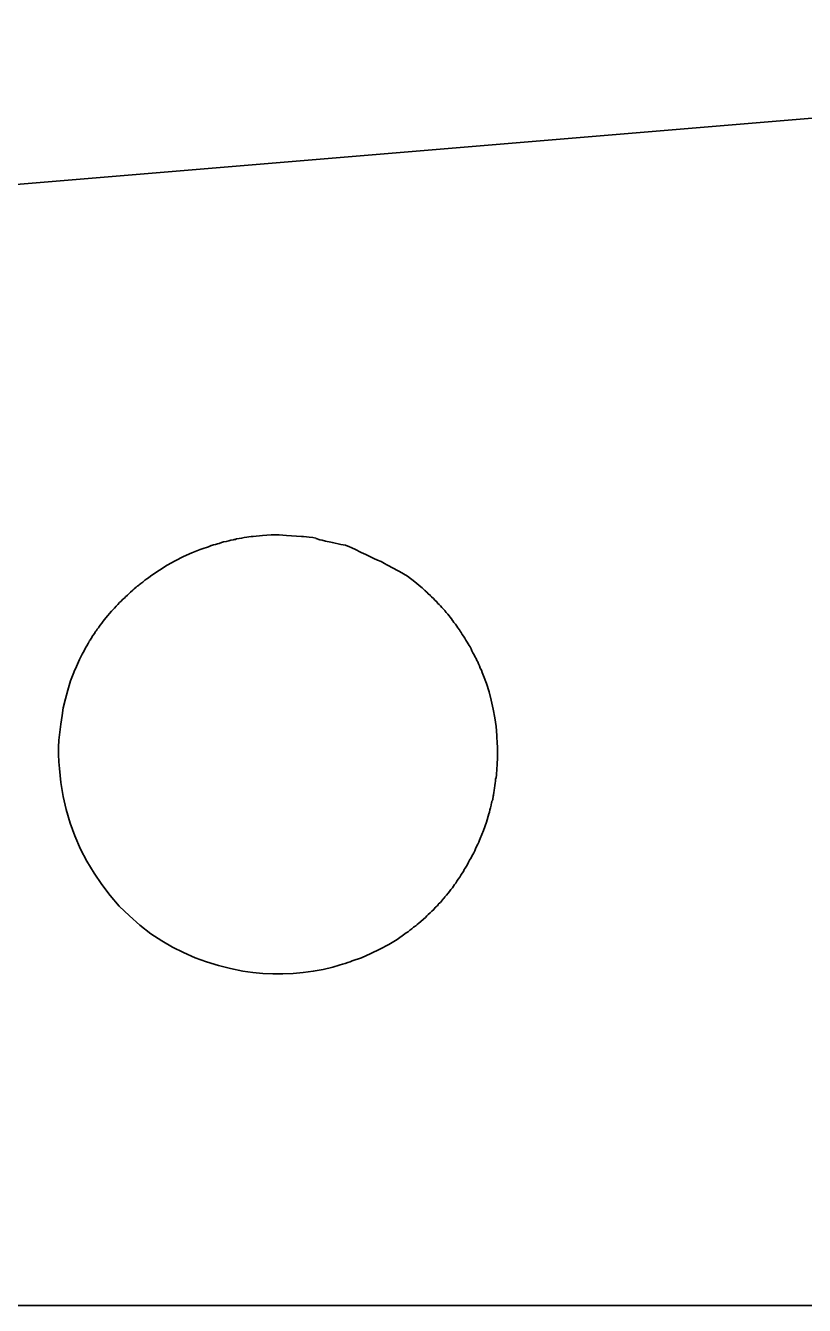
# Model space of a CAD drawing. Header units: centimetres. Extents: x 16 to 194, y -201 to 17.
# Drawn here: x 26.72 to 30.98, y -46.37 to -39.37 of the extents above; entities that cross this region are included whole.
import ezdxf

# ---------------------------------------------------------------- set-up
doc = ezdxf.new("R2010")
doc.units = ezdxf.units.CM
doc.header["$MEASUREMENT"] = 0
doc.layers.add('Layer 1', color=7, linetype='Continuous')

msp = doc.modelspace()

# ---------------------------------------------------------------- linework, layer by layer
at = {"layer": 'Layer 1', "lineweight": 35}
for points in [[(19.10378, -40.8715), (19.10378, -40.8715), (37.10378, -39.3715), (37.10378, -39.3715)], [(37.10378, -46.37151), (37.10378, -46.37151), (19.10378, -46.37151), (19.10378, -46.37151)]]:
    msp.add_open_spline(points, degree=3, dxfattribs=at)
at = {"layer": 'Layer 1', "color": 250, "lineweight": 35}
msp.add_open_spline([(27.91062, -44.54356), (27.91062, -44.54356), (27.96667, -44.55156), (27.96667, -44.55156), (27.96667, -44.55156), (28.02071, -44.55556), (28.02071, -44.55556), (28.02071, -44.55556), (28.07476, -44.55756), (28.07476, -44.55756), (28.07476, -44.55756), (28.13081, -44.55756), (28.13081, -44.55756), (28.13081, -44.55756), (28.18685, -44.55556), (28.18685, -44.55556), (28.18685, -44.55556), (28.24089, -44.55156), (28.24089, -44.55156), (28.24089, -44.55156), (28.29695, -44.54356), (28.29695, -44.54356), (28.29695, -44.54356), (28.35099, -44.53356), (28.35099, -44.53356), (28.35099, -44.53356), (28.40303, -44.52156), (28.40303, -44.52156), (28.40303, -44.52156), (28.41504, -44.51756), (28.41504, -44.51756), (28.41504, -44.51756), (28.42705, -44.51356), (28.42705, -44.51356), (28.42705, -44.51356), (28.44306, -44.50956), (28.44306, -44.50956), (28.44306, -44.50956), (28.45708, -44.50556), (28.45708, -44.50556), (28.45708, -44.50556), (28.47109, -44.50156), (28.47109, -44.50156), (28.47109, -44.50156), (28.4851, -44.49556), (28.4851, -44.49556), (28.4851, -44.49556), (28.49911, -44.49156), (28.49911, -44.49156), (28.49911, -44.49156), (28.50912, -44.48756), (28.50912, -44.48756), (28.50912, -44.48756), (28.56117, -44.46956), (28.56117, -44.46956), (28.56117, -44.46956), (28.61121, -44.44756), (28.61121, -44.44756), (28.61121, -44.44756), (28.66125, -44.42356), (28.66125, -44.42356), (28.66125, -44.42356), (28.70929, -44.39756), (28.70929, -44.39756), (28.70929, -44.39756), (28.75533, -44.36956), (28.75533, -44.36956), (28.75533, -44.36956), (28.79736, -44.33956), (28.79736, -44.33956), (28.79736, -44.33956), (28.80537, -44.33356), (28.80537, -44.33356), (28.80537, -44.33356), (28.81538, -44.32756), (28.81538, -44.32756), (28.81538, -44.32756), (28.82539, -44.31956), (28.82539, -44.31956), (28.82539, -44.31956), (28.8354, -44.31156), (28.8354, -44.31156), (28.8354, -44.31156), (28.84541, -44.30356), (28.84541, -44.30356), (28.84541, -44.30356), (28.85742, -44.29556), (28.85742, -44.29556), (28.85742, -44.29556), (28.86543, -44.28756), (28.86543, -44.28756), (28.86543, -44.28756), (28.87343, -44.28156), (28.87343, -44.28156), (28.87343, -44.28156), (28.90945, -44.24956), (28.90945, -44.24956), (28.90945, -44.24956), (28.91746, -44.24156), (28.91746, -44.24156), (28.91746, -44.24156), (28.92547, -44.23356), (28.92547, -44.23356), (28.92547, -44.23356), (28.93548, -44.22356), (28.93548, -44.22356), (28.93548, -44.22356), (28.94548, -44.21556), (28.94548, -44.21556), (28.94548, -44.21556), (28.95549, -44.20556), (28.95549, -44.20556), (28.95549, -44.20556), (28.9635, -44.19556), (28.9635, -44.19556), (28.9635, -44.19556), (28.9655, -44.19356), (28.9655, -44.19356), (28.9655, -44.19356), (28.9675, -44.19156), (28.9675, -44.19156), (28.9675, -44.19156), (28.9695, -44.18956), (28.9695, -44.18956), (28.9695, -44.18956), (28.97151, -44.18756), (28.97151, -44.18756), (28.97151, -44.18756), (28.97351, -44.18556), (28.97351, -44.18556), (28.97351, -44.18556), (28.97751, -44.18356), (28.97751, -44.18356), (28.97751, -44.18356), (28.97951, -44.17956), (28.97951, -44.17956), (28.97951, -44.17956), (28.97951, -44.17756), (28.97951, -44.17756), (28.97951, -44.17756), (28.98952, -44.16956), (28.98952, -44.16956), (28.98952, -44.16956), (28.99152, -44.16756), (28.99152, -44.16756), (28.99152, -44.16756), (29.00353, -44.15356), (29.00353, -44.15356), (29.00353, -44.15356), (29.00553, -44.15156), (29.00553, -44.15156), (29.00553, -44.15156), (29.00754, -44.14756), (29.00754, -44.14756), (29.00754, -44.14756), (29.00954, -44.14556), (29.00954, -44.14556), (29.00954, -44.14556), (29.01154, -44.14356), (29.01154, -44.14356), (29.01154, -44.14356), (29.01354, -44.13956), (29.01354, -44.13956), (29.01354, -44.13956), (29.01554, -44.13756), (29.01554, -44.13756), (29.01554, -44.13756), (29.01754, -44.13556), (29.01754, -44.13556), (29.01754, -44.13556), (29.01955, -44.13356), (29.01955, -44.13356), (29.01955, -44.13356), (29.02555, -44.12756), (29.02555, -44.12756), (29.02555, -44.12756), (29.03356, -44.11756), (29.03356, -44.11756), (29.03356, -44.11756), (29.04156, -44.10756), (29.04156, -44.10756), (29.04156, -44.10756), (29.04957, -44.09756), (29.04957, -44.09756), (29.04957, -44.09756), (29.05759, -44.08756), (29.05759, -44.08756), (29.05759, -44.08756), (29.06359, -44.07756), (29.06359, -44.07756), (29.06359, -44.07756), (29.0696, -44.06956), (29.0696, -44.06956), (29.0696, -44.06956), (29.0756, -44.06156), (29.0756, -44.06156), (29.0756, -44.06156), (29.08161, -44.05156), (29.08161, -44.05156), (29.08161, -44.05156), (29.08961, -44.03956), (29.08961, -44.03956), (29.08961, -44.03956), (29.09762, -44.02956), (29.09762, -44.02956), (29.09762, -44.02956), (29.10362, -44.01756), (29.10362, -44.01756), (29.10362, -44.01756), (29.11163, -44.00756), (29.11163, -44.00756), (29.11163, -44.00756), (29.11764, -43.99756), (29.11764, -43.99756), (29.11764, -43.99756), (29.12164, -43.98756), (29.12164, -43.98756), (29.12164, -43.98756), (29.12764, -43.97956), (29.12764, -43.97956), (29.12764, -43.97956), (29.13365, -43.96956), (29.13365, -43.96956), (29.13365, -43.96956), (29.13965, -43.95956), (29.13965, -43.95956), (29.13965, -43.95956), (29.14566, -43.94756), (29.14566, -43.94756), (29.14566, -43.94756), (29.15166, -43.93556), (29.15166, -43.93556), (29.15166, -43.93556), (29.15967, -43.92356), (29.15967, -43.92356), (29.15967, -43.92356), (29.16367, -43.91356), (29.16367, -43.91356), (29.16367, -43.91356), (29.16967, -43.90556), (29.16967, -43.90556), (29.16967, -43.90556), (29.17368, -43.89556), (29.17368, -43.89556), (29.17368, -43.89556), (29.17968, -43.88556), (29.17968, -43.88556), (29.17968, -43.88556), (29.18368, -43.87356), (29.18368, -43.87356), (29.18368, -43.87356), (29.18969, -43.86156), (29.18969, -43.86156), (29.18969, -43.86156), (29.19569, -43.84956), (29.19569, -43.84956), (29.19569, -43.84956), (29.2017, -43.83756), (29.2017, -43.83756), (29.2017, -43.83756), (29.2057, -43.82756), (29.2057, -43.82756), (29.2057, -43.82756), (29.20971, -43.81756), (29.20971, -43.81756), (29.20971, -43.81756), (29.22772, -43.77356), (29.22772, -43.77356), (29.22772, -43.77356), (29.24373, -43.72756), (29.24373, -43.72756), (29.24373, -43.72756), (29.25574, -43.68356), (29.25574, -43.68356), (29.25574, -43.68356), (29.25975, -43.67356), (29.25975, -43.67356), (29.25975, -43.67356), (29.26175, -43.66156), (29.26175, -43.66156), (29.26175, -43.66156), (29.26575, -43.64956), (29.26575, -43.64956), (29.26575, -43.64956), (29.26976, -43.63556), (29.26976, -43.63556), (29.26976, -43.63556), (29.27176, -43.62156), (29.27176, -43.62156), (29.27176, -43.62156), (29.27376, -43.61956), (29.27376, -43.61956), (29.27376, -43.61956), (29.27376, -43.61756), (29.27376, -43.61756), (29.27376, -43.61756), (29.27376, -43.61357), (29.27376, -43.61357), (29.27376, -43.61357), (29.27576, -43.60956), (29.27576, -43.60956), (29.27576, -43.60956), (29.27576, -43.60756), (29.27576, -43.60756), (29.27576, -43.60756), (29.27776, -43.60356), (29.27776, -43.60356), (29.27776, -43.60356), (29.27776, -43.60156), (29.27776, -43.60156), (29.27776, -43.60156), (29.27776, -43.59757), (29.27776, -43.59757), (29.27776, -43.59757), (29.27776, -43.59556), (29.27776, -43.59556), (29.27776, -43.59556), (29.27976, -43.59356), (29.27976, -43.59356), (29.27976, -43.59356), (29.27976, -43.59156), (29.27976, -43.59156), (29.27976, -43.59156), (29.27976, -43.58756), (29.27976, -43.58756), (29.27976, -43.58756), (29.27976, -43.58556), (29.27976, -43.58556), (29.27976, -43.58556), (29.28177, -43.58157), (29.28177, -43.58157), (29.28177, -43.58157), (29.28177, -43.57956), (29.28177, -43.57956), (29.28177, -43.57956), (29.28177, -43.57756), (29.28177, -43.57756), (29.28177, -43.57756), (29.28377, -43.56756), (29.28377, -43.56756), (29.28377, -43.56756), (29.28577, -43.55356), (29.28577, -43.55356), (29.28577, -43.55356), (29.28777, -43.54156), (29.28777, -43.54156), (29.28777, -43.54156), (29.28977, -43.52756), (29.28977, -43.52756), (29.28977, -43.52756), (29.29177, -43.51556), (29.29177, -43.51556), (29.29177, -43.51556), (29.29378, -43.50356), (29.29378, -43.50356), (29.29378, -43.50356), (29.29378, -43.49356), (29.29378, -43.49356), (29.29378, -43.49356), (29.29578, -43.48356), (29.29578, -43.48356), (29.29578, -43.48356), (29.29778, -43.47156), (29.29778, -43.47156), (29.29778, -43.47156), (29.29778, -43.45956), (29.29778, -43.45956), (29.29778, -43.45956), (29.29978, -43.44556), (29.29978, -43.44556), (29.29978, -43.44556), (29.29978, -43.43156), (29.29978, -43.43156), (29.29978, -43.43156), (29.30178, -43.41956), (29.30178, -43.41956), (29.30178, -43.41956), (29.30178, -43.40756), (29.30178, -43.40756), (29.30178, -43.40756), (29.30178, -43.39756), (29.30178, -43.39756), (29.30178, -43.39756), (29.30178, -43.39556), (29.30178, -43.39556), (29.30178, -43.39556), (29.30378, -43.39356), (29.30378, -43.39356), (29.30378, -43.39356), (29.30378, -43.38956), (29.30378, -43.38956), (29.30378, -43.38956), (29.30378, -43.38756), (29.30378, -43.38756), (29.30378, -43.38756), (29.30378, -43.38356), (29.30378, -43.38356), (29.30378, -43.38356), (29.30378, -43.38156), (29.30378, -43.38156), (29.30378, -43.38156), (29.30378, -43.37956), (29.30378, -43.37956), (29.30378, -43.37956), (29.30378, -43.37557), (29.30378, -43.37557), (29.30378, -43.37557), (29.30378, -43.36356), (29.30378, -43.36356), (29.30378, -43.36356), (29.30378, -43.34956), (29.30378, -43.34956), (29.30378, -43.34956), (29.30378, -43.33756), (29.30378, -43.33756), (29.30378, -43.33756), (29.30378, -43.32356), (29.30378, -43.32356), (29.30378, -43.32356), (29.30378, -43.31157), (29.30378, -43.31157), (29.30378, -43.31157), (29.30178, -43.30156), (29.30178, -43.30156), (29.30178, -43.30156), (29.29978, -43.25356), (29.29978, -43.25356), (29.29978, -43.25356), (29.29578, -43.20556), (29.29578, -43.20556), (29.29578, -43.20556), (29.28977, -43.15756), (29.28977, -43.15756), (29.28977, -43.15756), (29.27976, -43.10956), (29.27976, -43.10956), (29.27976, -43.10956), (29.26976, -43.06156), (29.26976, -43.06156), (29.26976, -43.06156), (29.25775, -43.01556), (29.25775, -43.01556), (29.25775, -43.01556), (29.24373, -42.96956), (29.24373, -42.96956), (29.24373, -42.96956), (29.22772, -42.92756), (29.22772, -42.92756), (29.22772, -42.92756), (29.22372, -42.91956), (29.22372, -42.91956), (29.22372, -42.91956), (29.21971, -42.90956), (29.21971, -42.90956), (29.21971, -42.90956), (29.21571, -42.89756), (29.21571, -42.89756), (29.21571, -42.89756), (29.20971, -42.88556), (29.20971, -42.88556), (29.20971, -42.88556), (29.2057, -42.87356), (29.2057, -42.87356), (29.2057, -42.87356), (29.1997, -42.86156), (29.1997, -42.86156), (29.1997, -42.86156), (29.19569, -42.85157), (29.19569, -42.85157), (29.19569, -42.85157), (29.19169, -42.84356), (29.19169, -42.84356), (29.19169, -42.84356), (29.18769, -42.83356), (29.18769, -42.83356), (29.18769, -42.83356), (29.18168, -42.82556), (29.18168, -42.82556), (29.18168, -42.82556), (29.17568, -42.81356), (29.17568, -42.81356), (29.17568, -42.81356), (29.16967, -42.80156), (29.16967, -42.80156), (29.16967, -42.80156), (29.16367, -42.79156), (29.16367, -42.79156), (29.16367, -42.79156), (29.15967, -42.77956), (29.15967, -42.77956), (29.15967, -42.77956), (29.15367, -42.76956), (29.15367, -42.76956), (29.15367, -42.76956), (29.14966, -42.76156), (29.14966, -42.76156), (29.14966, -42.76156), (29.14366, -42.75356), (29.14366, -42.75356), (29.14366, -42.75356), (29.13765, -42.74356), (29.13765, -42.74356), (29.13765, -42.74356), (29.13165, -42.73356), (29.13165, -42.73356), (29.13165, -42.73356), (29.12564, -42.72156), (29.12564, -42.72156), (29.12564, -42.72156), (29.11764, -42.71156), (29.11764, -42.71156), (29.11764, -42.71156), (29.11163, -42.70156), (29.11163, -42.70156), (29.11163, -42.70156), (29.10563, -42.69156), (29.10563, -42.69156), (29.10563, -42.69156), (29.09962, -42.68356), (29.09962, -42.68356), (29.09962, -42.68356), (29.09562, -42.67556), (29.09562, -42.67556), (29.09562, -42.67556), (29.08761, -42.66556), (29.08761, -42.66556), (29.08761, -42.66556), (29.08161, -42.65556), (29.08161, -42.65556), (29.08161, -42.65556), (29.0736, -42.64556), (29.0736, -42.64556), (29.0736, -42.64556), (29.06559, -42.63556), (29.06559, -42.63556), (29.06559, -42.63556), (29.05959, -42.62756), (29.05959, -42.62756), (29.05959, -42.62756), (29.05759, -42.62556), (29.05759, -42.62556), (29.05759, -42.62556), (29.05157, -42.61556), (29.05157, -42.61556), (29.05157, -42.61556), (29.04557, -42.60756), (29.04557, -42.60756), (29.04557, -42.60756), (29.03956, -42.59956), (29.03956, -42.59956), (29.03956, -42.59956), (29.03156, -42.59156), (29.03156, -42.59156), (29.03156, -42.59156), (29.02355, -42.58156), (29.02355, -42.58156), (29.02355, -42.58156), (29.01754, -42.57356), (29.01754, -42.57356), (29.01754, -42.57356), (29.01554, -42.57156), (29.01554, -42.57156), (29.01554, -42.57156), (29.00754, -42.56156), (29.00754, -42.56156), (29.00754, -42.56156), (28.99953, -42.55356), (28.99953, -42.55356), (28.99953, -42.55356), (28.99152, -42.54556), (28.99152, -42.54556), (28.99152, -42.54556), (28.98552, -42.53756), (28.98552, -42.53756), (28.98552, -42.53756), (28.97751, -42.53156), (28.97751, -42.53156), (28.97751, -42.53156), (28.97151, -42.52356), (28.97151, -42.52356), (28.97151, -42.52356), (28.9615, -42.51356), (28.9615, -42.51356), (28.9615, -42.51356), (28.95349, -42.50556), (28.95349, -42.50556), (28.95349, -42.50556), (28.94348, -42.49556), (28.94348, -42.49556), (28.94348, -42.49556), (28.94148, -42.49356), (28.94148, -42.49356), (28.94148, -42.49356), (28.93948, -42.49156), (28.93948, -42.49156), (28.93948, -42.49156), (28.93748, -42.48956), (28.93748, -42.48956), (28.93748, -42.48956), (28.93548, -42.48756), (28.93548, -42.48756), (28.93548, -42.48756), (28.93347, -42.48556), (28.93347, -42.48556), (28.93347, -42.48556), (28.92947, -42.48356), (28.92947, -42.48356), (28.92947, -42.48356), (28.92747, -42.48156), (28.92747, -42.48156), (28.92747, -42.48156), (28.92547, -42.47956), (28.92547, -42.47956), (28.92547, -42.47956), (28.91946, -42.47156), (28.91946, -42.47156), (28.91946, -42.47156), (28.91746, -42.47156), (28.91746, -42.47156), (28.91746, -42.47156), (28.91746, -42.46956), (28.91746, -42.46956), (28.91746, -42.46956), (28.91546, -42.46956), (28.91546, -42.46956), (28.91546, -42.46956), (28.91346, -42.46756), (28.91346, -42.46756), (28.91346, -42.46756), (28.91146, -42.46556), (28.91146, -42.46556), (28.91146, -42.46556), (28.90945, -42.46356), (28.90945, -42.46356), (28.90945, -42.46356), (28.90745, -42.46156), (28.90745, -42.46156), (28.90745, -42.46156), (28.90546, -42.45956), (28.90546, -42.45956), (28.90546, -42.45956), (28.89145, -42.44756), (28.89145, -42.44756), (28.89145, -42.44756), (28.88544, -42.44156), (28.88544, -42.44156), (28.88544, -42.44156), (28.85141, -42.41356), (28.85141, -42.41356), (28.85141, -42.41356), (28.81138, -42.38356), (28.81138, -42.38356), (28.81138, -42.38356), (28.76734, -42.35756), (28.76734, -42.35756), (28.76734, -42.35756), (28.7233, -42.33356), (28.7233, -42.33356), (28.7233, -42.33356), (28.71329, -42.32756), (28.71329, -42.32756), (28.71329, -42.32756), (28.69928, -42.32156), (28.69928, -42.32156), (28.69928, -42.32156), (28.68527, -42.31356), (28.68527, -42.31356), (28.68527, -42.31356), (28.66725, -42.30356), (28.66725, -42.30356), (28.66725, -42.30356), (28.64724, -42.29556), (28.64724, -42.29556), (28.64724, -42.29556), (28.62723, -42.28556), (28.62723, -42.28556), (28.62723, -42.28556), (28.60921, -42.27756), (28.60921, -42.27756), (28.60921, -42.27756), (28.5912, -42.26756), (28.5912, -42.26756), (28.5912, -42.26756), (28.58319, -42.26356), (28.58319, -42.26356), (28.58319, -42.26356), (28.57118, -42.25956), (28.57118, -42.25956), (28.57118, -42.25956), (28.55917, -42.25356), (28.55917, -42.25356), (28.55917, -42.25356), (28.54716, -42.24756), (28.54716, -42.24756), (28.54716, -42.24756), (28.53514, -42.24156), (28.53514, -42.24156), (28.53514, -42.24156), (28.52313, -42.23556), (28.52313, -42.23556), (28.52313, -42.23556), (28.51112, -42.22956), (28.51112, -42.22956), (28.51112, -42.22956), (28.50311, -42.22556), (28.50311, -42.22556), (28.50311, -42.22556), (28.49511, -42.22156), (28.49511, -42.22156), (28.49511, -42.22156), (28.47309, -42.21356), (28.47309, -42.21356), (28.47309, -42.21356), (28.44707, -42.20956), (28.44707, -42.20956), (28.44707, -42.20956), (28.40103, -42.19956), (28.40103, -42.19956), (28.40103, -42.19956), (28.39303, -42.19756), (28.39303, -42.19756), (28.39303, -42.19756), (28.38302, -42.19556), (28.38302, -42.19556), (28.38302, -42.19556), (28.37301, -42.19356), (28.37301, -42.19356), (28.37301, -42.19356), (28.363, -42.19156), (28.363, -42.19156), (28.363, -42.19156), (28.34499, -42.18556), (28.34499, -42.18556), (28.34499, -42.18556), (28.33298, -42.18356), (28.33298, -42.18356), (28.33298, -42.18356), (28.31296, -42.17756), (28.31296, -42.17756), (28.31296, -42.17756), (28.31096, -42.17556), (28.31096, -42.17556), (28.31096, -42.17556), (28.29495, -42.17156), (28.29495, -42.17156), (28.29495, -42.17156), (28.27492, -42.16956), (28.27492, -42.16956), (28.27492, -42.16956), (28.25891, -42.16756), (28.25891, -42.16756), (28.25891, -42.16756), (28.2429, -42.16556), (28.2429, -42.16556), (28.2429, -42.16556), (28.23289, -42.16556), (28.23289, -42.16556), (28.23289, -42.16556), (28.15082, -42.15956), (28.15082, -42.15956), (28.15082, -42.15956), (28.11079, -42.15757), (28.11079, -42.15757), (28.11079, -42.15757), (28.06676, -42.15757), (28.06676, -42.15757), (28.06676, -42.15757), (28.01871, -42.15956), (28.01871, -42.15956), (28.01871, -42.15956), (27.96867, -42.16556), (27.96867, -42.16556), (27.96867, -42.16556), (27.95666, -42.16556), (27.95666, -42.16556), (27.95666, -42.16556), (27.94465, -42.16756), (27.94465, -42.16756), (27.94465, -42.16756), (27.93264, -42.16956), (27.93264, -42.16956), (27.93264, -42.16956), (27.91863, -42.17156), (27.91863, -42.17156), (27.91863, -42.17156), (27.90461, -42.17556), (27.90461, -42.17556), (27.90461, -42.17556), (27.8906, -42.17756), (27.8906, -42.17756), (27.8906, -42.17756), (27.8786, -42.17956), (27.8786, -42.17956), (27.8786, -42.17956), (27.8766, -42.17956), (27.8766, -42.17956), (27.8766, -42.17956), (27.8746, -42.17956), (27.8746, -42.17956), (27.8746, -42.17956), (27.87259, -42.18156), (27.87259, -42.18156), (27.87259, -42.18156), (27.86859, -42.18156), (27.86859, -42.18156), (27.86859, -42.18156), (27.86659, -42.18156), (27.86659, -42.18156), (27.86659, -42.18156), (27.86259, -42.18156), (27.86259, -42.18156), (27.86259, -42.18156), (27.86058, -42.18356), (27.86058, -42.18356), (27.86058, -42.18356), (27.85858, -42.18356), (27.85858, -42.18356), (27.85858, -42.18356), (27.84657, -42.18556), (27.84657, -42.18556), (27.84657, -42.18556), (27.83456, -42.18956), (27.83456, -42.18956), (27.83456, -42.18956), (27.82055, -42.19356), (27.82055, -42.19356), (27.82055, -42.19356), (27.80654, -42.19556), (27.80654, -42.19556), (27.80654, -42.19556), (27.79453, -42.19956), (27.79453, -42.19956), (27.79453, -42.19956), (27.78252, -42.20356), (27.78252, -42.20356), (27.78252, -42.20356), (27.7725, -42.20556), (27.7725, -42.20556), (27.7725, -42.20556), (27.76249, -42.20956), (27.76249, -42.20956), (27.76249, -42.20956), (27.75048, -42.21156), (27.75048, -42.21156), (27.75048, -42.21156), (27.74048, -42.21556), (27.74048, -42.21556), (27.74048, -42.21556), (27.73847, -42.21556), (27.73847, -42.21556), (27.73847, -42.21556), (27.72446, -42.22156), (27.72446, -42.22156), (27.72446, -42.22156), (27.71245, -42.22556), (27.71245, -42.22556), (27.71245, -42.22556), (27.70044, -42.22956), (27.70044, -42.22956), (27.70044, -42.22956), (27.68843, -42.23356), (27.68843, -42.23356), (27.68843, -42.23356), (27.67842, -42.23756), (27.67842, -42.23756), (27.67842, -42.23756), (27.63239, -42.25556), (27.63239, -42.25556), (27.63239, -42.25556), (27.58636, -42.27556), (27.58636, -42.27556), (27.58636, -42.27556), (27.54231, -42.29956), (27.54231, -42.29956), (27.54231, -42.29956), (27.49827, -42.32356), (27.49827, -42.32356), (27.49827, -42.32356), (27.45624, -42.34956), (27.45624, -42.34956), (27.45624, -42.34956), (27.4142, -42.37756), (27.4142, -42.37756), (27.4142, -42.37756), (27.4062, -42.38356), (27.4062, -42.38356), (27.4062, -42.38356), (27.39619, -42.39156), (27.39619, -42.39156), (27.39619, -42.39156), (27.38618, -42.39756), (27.38618, -42.39756), (27.38618, -42.39756), (27.37617, -42.40556), (27.37617, -42.40556), (27.37617, -42.40556), (27.36417, -42.41556), (27.36417, -42.41556), (27.36417, -42.41556), (27.35416, -42.42356), (27.35416, -42.42356), (27.35416, -42.42356), (27.34415, -42.42956), (27.34415, -42.42956), (27.34415, -42.42956), (27.34215, -42.43156), (27.34215, -42.43156), (27.34215, -42.43156), (27.34015, -42.43356), (27.34015, -42.43356), (27.34015, -42.43356), (27.33815, -42.43556), (27.33815, -42.43556), (27.33815, -42.43556), (27.33614, -42.43756), (27.33614, -42.43756), (27.33614, -42.43756), (27.33414, -42.43756), (27.33414, -42.43756), (27.33414, -42.43756), (27.33213, -42.43956), (27.33213, -42.43956), (27.33213, -42.43956), (27.33013, -42.44156), (27.33013, -42.44156), (27.33013, -42.44156), (27.32813, -42.44356), (27.32813, -42.44356), (27.32813, -42.44356), (27.31812, -42.45156), (27.31812, -42.45156), (27.31812, -42.45156), (27.31012, -42.45956), (27.31012, -42.45956), (27.31012, -42.45956), (27.29811, -42.46956), (27.29811, -42.46956), (27.29811, -42.46956), (27.2881, -42.47956), (27.2881, -42.47956), (27.2881, -42.47956), (27.28009, -42.48756), (27.28009, -42.48756), (27.28009, -42.48756), (27.27008, -42.49556), (27.27008, -42.49556), (27.27008, -42.49556), (27.26408, -42.50356), (27.26408, -42.50356), (27.26408, -42.50356), (27.25607, -42.50956), (27.25607, -42.50956), (27.25607, -42.50956), (27.24606, -42.51956), (27.24606, -42.51956), (27.24606, -42.51956), (27.23806, -42.52756), (27.23806, -42.52756), (27.23806, -42.52756), (27.22805, -42.53756), (27.22805, -42.53756), (27.22805, -42.53756), (27.21804, -42.54756), (27.21804, -42.54756), (27.21804, -42.54756), (27.21003, -42.55756), (27.21003, -42.55756), (27.21003, -42.55756), (27.20203, -42.56556), (27.20203, -42.56556), (27.20203, -42.56556), (27.19402, -42.57356), (27.19402, -42.57356), (27.19402, -42.57356), (27.162, -42.61156), (27.162, -42.61156), (27.162, -42.61156), (27.15599, -42.61956), (27.15599, -42.61956), (27.15599, -42.61956), (27.14798, -42.62956), (27.14798, -42.62956), (27.14798, -42.62956), (27.13997, -42.63956), (27.13997, -42.63956), (27.13997, -42.63956), (27.13197, -42.65156), (27.13197, -42.65156), (27.13197, -42.65156), (27.12396, -42.66156), (27.12396, -42.66156), (27.12396, -42.66156), (27.12197, -42.66556), (27.12197, -42.66556), (27.12197, -42.66556), (27.11996, -42.66756), (27.11996, -42.66756), (27.11996, -42.66756), (27.11796, -42.66956), (27.11796, -42.66956), (27.11796, -42.66956), (27.11595, -42.67356), (27.11595, -42.67356), (27.11595, -42.67356), (27.11396, -42.67556), (27.11396, -42.67556), (27.11396, -42.67556), (27.11195, -42.67956), (27.11195, -42.67956), (27.11195, -42.67956), (27.10996, -42.68156), (27.10996, -42.68156), (27.10996, -42.68156), (27.10795, -42.68356), (27.10795, -42.68356), (27.10795, -42.68356), (27.10195, -42.69156), (27.10195, -42.69156), (27.10195, -42.69156), (27.10195, -42.69556), (27.10195, -42.69556), (27.10195, -42.69556), (27.09193, -42.70756), (27.09193, -42.70756), (27.09193, -42.70756), (27.08193, -42.72356), (27.08193, -42.72356), (27.08193, -42.72356), (27.07592, -42.73356), (27.07592, -42.73356), (27.07592, -42.73356), (27.07392, -42.73556), (27.07392, -42.73556), (27.07392, -42.73556), (27.07392, -42.73756), (27.07392, -42.73756), (27.07392, -42.73756), (27.07192, -42.73957), (27.07192, -42.73957), (27.07192, -42.73957), (27.06992, -42.74156), (27.06992, -42.74156), (27.06992, -42.74156), (27.06992, -42.74356), (27.06992, -42.74356), (27.06992, -42.74356), (27.06791, -42.74756), (27.06791, -42.74756), (27.06791, -42.74756), (27.06591, -42.74956), (27.06591, -42.74956), (27.06591, -42.74956), (27.06591, -42.75156), (27.06591, -42.75156), (27.06591, -42.75156), (27.0579, -42.76356), (27.0579, -42.76356), (27.0579, -42.76356), (27.0519, -42.77556), (27.0519, -42.77556), (27.0519, -42.77556), (27.04589, -42.78757), (27.04589, -42.78757), (27.04589, -42.78757), (27.03789, -42.79956), (27.03789, -42.79956), (27.03789, -42.79956), (27.03388, -42.80956), (27.03388, -42.80956), (27.03388, -42.80956), (27.02788, -42.81957), (27.02788, -42.81957), (27.02788, -42.81957), (27.02388, -42.82756), (27.02388, -42.82756), (27.02388, -42.82756), (27.01787, -42.83956), (27.01787, -42.83956), (27.01787, -42.83956), (27.01387, -42.85157), (27.01387, -42.85157), (27.01387, -42.85157), (27.00786, -42.86356), (27.00786, -42.86356), (27.00786, -42.86356), (27.00186, -42.87756), (27.00186, -42.87756), (27.00186, -42.87756), (26.99585, -42.88956), (26.99585, -42.88956), (26.99585, -42.88956), (26.99185, -42.89956), (26.99185, -42.89956), (26.99185, -42.89956), (26.98785, -42.90956), (26.98785, -42.90956), (26.98785, -42.90956), (26.96983, -42.95556), (26.96983, -42.95556), (26.96983, -42.95556), (26.95382, -43.00556), (26.95382, -43.00556), (26.95382, -43.00556), (26.94181, -43.05356), (26.94181, -43.05356), (26.94181, -43.05356), (26.9298, -43.10356), (26.9298, -43.10356), (26.9298, -43.10356), (26.92379, -43.14556), (26.92379, -43.14556), (26.92379, -43.14556), (26.91579, -43.19156), (26.91579, -43.19156), (26.91579, -43.19156), (26.91179, -43.23556), (26.91179, -43.23556), (26.91179, -43.23556), (26.90578, -43.27957), (26.90578, -43.27957), (26.90578, -43.27957), (26.90378, -43.31756), (26.90378, -43.31756), (26.90378, -43.31756), (26.90378, -43.35756), (26.90378, -43.35756), (26.90378, -43.35756), (26.90578, -43.39756), (26.90578, -43.39756), (26.90578, -43.39756), (26.90978, -43.43556), (26.90978, -43.43556), (26.90978, -43.43556), (26.91579, -43.51156), (26.91579, -43.51156), (26.91579, -43.51156), (26.9298, -43.58756), (26.9298, -43.58756), (26.9298, -43.58756), (26.94581, -43.65956), (26.94581, -43.65956), (26.94581, -43.65956), (26.96783, -43.73356), (26.96783, -43.73356), (26.96783, -43.73356), (26.99385, -43.80357), (26.99385, -43.80357), (26.99385, -43.80357), (27.02388, -43.87556), (27.02388, -43.87556), (27.02388, -43.87556), (27.0579, -43.94156), (27.0579, -43.94156), (27.0579, -43.94156), (27.09795, -44.00756), (27.09795, -44.00756), (27.09795, -44.00756), (27.13997, -44.06956), (27.13997, -44.06956), (27.13997, -44.06956), (27.18601, -44.12956), (27.18601, -44.12956), (27.18601, -44.12956), (27.23605, -44.18756), (27.23605, -44.18756), (27.23605, -44.18756), (27.2921, -44.24156), (27.2921, -44.24156), (27.2921, -44.24156), (27.34816, -44.29156), (27.34816, -44.29156), (27.34816, -44.29156), (27.4082, -44.33956), (27.4082, -44.33956), (27.4082, -44.33956), (27.46825, -44.37756), (27.46825, -44.37756), (27.46825, -44.37756), (27.5263, -44.41156), (27.5263, -44.41156), (27.5263, -44.41156), (27.58636, -44.44156), (27.58636, -44.44156), (27.58636, -44.44156), (27.6504, -44.46956), (27.6504, -44.46956), (27.6504, -44.46956), (27.71245, -44.49156), (27.71245, -44.49156), (27.71245, -44.49156), (27.77851, -44.51156), (27.77851, -44.51156), (27.77851, -44.51156), (27.84457, -44.52956), (27.84457, -44.52956), (27.84457, -44.52956), (27.91062, -44.54356), (27.91062, -44.54356)], degree=3, knots=[0, 0, 0, 0, 0.0025063, 0.0025063, 0.0025063, 0.0050125, 0.0050125, 0.0050125, 0.0075188, 0.0075188, 0.0075188, 0.0100251, 0.0100251, 0.0100251, 0.0125313, 0.0125313, 0.0125313, 0.0150376, 0.0150376, 0.0150376, 0.0175439, 0.0175439, 0.0175439, 0.0200501, 0.0200501, 0.0200501, 0.0225564, 0.0225564, 0.0225564, 0.0250627, 0.0250627, 0.0250627, 0.0275689, 0.0275689, 0.0275689, 0.0300752, 0.0300752, 0.0300752, 0.0325815, 0.0325815, 0.0325815, 0.0350877, 0.0350877, 0.0350877, 0.037594, 0.037594, 0.037594, 0.0401003, 0.0401003, 0.0401003, 0.0426065, 0.0426065, 0.0426065, 0.0451128, 0.0451128, 0.0451128, 0.047619, 0.047619, 0.047619, 0.0501253, 0.0501253, 0.0501253, 0.0526316, 0.0526316, 0.0526316, 0.0551378, 0.0551378, 0.0551378, 0.0576441, 0.0576441, 0.0576441, 0.0601504, 0.0601504, 0.0601504, 0.0626566, 0.0626566, 0.0626566, 0.0651629, 0.0651629, 0.0651629, 0.0676692, 0.0676692, 0.0676692, 0.0701754, 0.0701754, 0.0701754, 0.0726817, 0.0726817, 0.0726817, 0.075188, 0.075188, 0.075188, 0.0776942, 0.0776942, 0.0776942, 0.0802005, 0.0802005, 0.0802005, 0.0827068, 0.0827068, 0.0827068, 0.085213, 0.085213, 0.085213, 0.0877193, 0.0877193, 0.0877193, 0.0902256, 0.0902256, 0.0902256, 0.0927318, 0.0927318, 0.0927318, 0.0952381, 0.0952381, 0.0952381, 0.0977444, 0.0977444, 0.0977444, 0.1002506, 0.1002506, 0.1002506, 0.1027569, 0.1027569, 0.1027569, 0.1052632, 0.1052632, 0.1052632, 0.1077694, 0.1077694, 0.1077694, 0.1102757, 0.1102757, 0.1102757, 0.112782, 0.112782, 0.112782, 0.1152882, 0.1152882, 0.1152882, 0.1177945, 0.1177945, 0.1177945, 0.1203008, 0.1203008, 0.1203008, 0.122807, 0.122807, 0.122807, 0.1253133, 0.1253133, 0.1253133, 0.1278195, 0.1278195, 0.1278195, 0.1303258, 0.1303258, 0.1303258, 0.1328321, 0.1328321, 0.1328321, 0.1353383, 0.1353383, 0.1353383, 0.1378446, 0.1378446, 0.1378446, 0.1403509, 0.1403509, 0.1403509, 0.1428571, 0.1428571, 0.1428571, 0.1453634, 0.1453634, 0.1453634, 0.1478697, 0.1478697, 0.1478697, 0.1503759, 0.1503759, 0.1503759, 0.1528822, 0.1528822, 0.1528822, 0.1553885, 0.1553885, 0.1553885, 0.1578947, 0.1578947, 0.1578947, 0.160401, 0.160401, 0.160401, 0.1629073, 0.1629073, 0.1629073, 0.1654135, 0.1654135, 0.1654135, 0.1679198, 0.1679198, 0.1679198, 0.1704261, 0.1704261, 0.1704261, 0.1729323, 0.1729323, 0.1729323, 0.1754386, 0.1754386, 0.1754386, 0.1779449, 0.1779449, 0.1779449, 0.1804511, 0.1804511, 0.1804511, 0.1829574, 0.1829574, 0.1829574, 0.1854637, 0.1854637, 0.1854637, 0.1879699, 0.1879699, 0.1879699, 0.1904762, 0.1904762, 0.1904762, 0.1929825, 0.1929825, 0.1929825, 0.1954887, 0.1954887, 0.1954887, 0.197995, 0.197995, 0.197995, 0.2005013, 0.2005013, 0.2005013, 0.2030075, 0.2030075, 0.2030075, 0.2055138, 0.2055138, 0.2055138, 0.2080201, 0.2080201, 0.2080201, 0.2105263, 0.2105263, 0.2105263, 0.2130326, 0.2130326, 0.2130326, 0.2155388, 0.2155388, 0.2155388, 0.2180451, 0.2180451, 0.2180451, 0.2205514, 0.2205514, 0.2205514, 0.2230576, 0.2230576, 0.2230576, 0.2255639, 0.2255639, 0.2255639, 0.2280702, 0.2280702, 0.2280702, 0.2305764, 0.2305764, 0.2305764, 0.2330827, 0.2330827, 0.2330827, 0.235589, 0.235589, 0.235589, 0.2380952, 0.2380952, 0.2380952, 0.2406015, 0.2406015, 0.2406015, 0.2431078, 0.2431078, 0.2431078, 0.245614, 0.245614, 0.245614, 0.2481203, 0.2481203, 0.2481203, 0.2506266, 0.2506266, 0.2506266, 0.2531328, 0.2531328, 0.2531328, 0.2556391, 0.2556391, 0.2556391, 0.2581454, 0.2581454, 0.2581454, 0.2606516, 0.2606516, 0.2606516, 0.2631579, 0.2631579, 0.2631579, 0.2656642, 0.2656642, 0.2656642, 0.2681704, 0.2681704, 0.2681704, 0.2706767, 0.2706767, 0.2706767, 0.273183, 0.273183, 0.273183, 0.2756892, 0.2756892, 0.2756892, 0.2781955, 0.2781955, 0.2781955, 0.2807018, 0.2807018, 0.2807018, 0.283208, 0.283208, 0.283208, 0.2857143, 0.2857143, 0.2857143, 0.2882206, 0.2882206, 0.2882206, 0.2907268, 0.2907268, 0.2907268, 0.2932331, 0.2932331, 0.2932331, 0.2957393, 0.2957393, 0.2957393, 0.2982456, 0.2982456, 0.2982456, 0.3007519, 0.3007519, 0.3007519, 0.3032581, 0.3032581, 0.3032581, 0.3057644, 0.3057644, 0.3057644, 0.3082707, 0.3082707, 0.3082707, 0.3107769, 0.3107769, 0.3107769, 0.3132832, 0.3132832, 0.3132832, 0.3157895, 0.3157895, 0.3157895, 0.3182957, 0.3182957, 0.3182957, 0.320802, 0.320802, 0.320802, 0.3233083, 0.3233083, 0.3233083, 0.3258145, 0.3258145, 0.3258145, 0.3283208, 0.3283208, 0.3283208, 0.3308271, 0.3308271, 0.3308271, 0.3333333, 0.3333333, 0.3333333, 0.3358396, 0.3358396, 0.3358396, 0.3383459, 0.3383459, 0.3383459, 0.3408521, 0.3408521, 0.3408521, 0.3433584, 0.3433584, 0.3433584, 0.3458647, 0.3458647, 0.3458647, 0.3483709, 0.3483709, 0.3483709, 0.3508772, 0.3508772, 0.3508772, 0.3533835, 0.3533835, 0.3533835, 0.3558897, 0.3558897, 0.3558897, 0.358396, 0.358396, 0.358396, 0.3609023, 0.3609023, 0.3609023, 0.3634085, 0.3634085, 0.3634085, 0.3659148, 0.3659148, 0.3659148, 0.3684211, 0.3684211, 0.3684211, 0.3709273, 0.3709273, 0.3709273, 0.3734336, 0.3734336, 0.3734336, 0.3759398, 0.3759398, 0.3759398, 0.3784461, 0.3784461, 0.3784461, 0.3809524, 0.3809524, 0.3809524, 0.3834586, 0.3834586, 0.3834586, 0.3859649, 0.3859649, 0.3859649, 0.3884712, 0.3884712, 0.3884712, 0.3909774, 0.3909774, 0.3909774, 0.3934837, 0.3934837, 0.3934837, 0.39599, 0.39599, 0.39599, 0.3984962, 0.3984962, 0.3984962, 0.4010025, 0.4010025, 0.4010025, 0.4035088, 0.4035088, 0.4035088, 0.406015, 0.406015, 0.406015, 0.4085213, 0.4085213, 0.4085213, 0.4110276, 0.4110276, 0.4110276, 0.4135338, 0.4135338, 0.4135338, 0.4160401, 0.4160401, 0.4160401, 0.4185464, 0.4185464, 0.4185464, 0.4210526, 0.4210526, 0.4210526, 0.4235589, 0.4235589, 0.4235589, 0.4260652, 0.4260652, 0.4260652, 0.4285714, 0.4285714, 0.4285714, 0.4310777, 0.4310777, 0.4310777, 0.433584, 0.433584, 0.433584, 0.4360902, 0.4360902, 0.4360902, 0.4385965, 0.4385965, 0.4385965, 0.4411028, 0.4411028, 0.4411028, 0.443609, 0.443609, 0.443609, 0.4461153, 0.4461153, 0.4461153, 0.4486216, 0.4486216, 0.4486216, 0.4511278, 0.4511278, 0.4511278, 0.4536341, 0.4536341, 0.4536341, 0.4561404, 0.4561404, 0.4561404, 0.4586466, 0.4586466, 0.4586466, 0.4611529, 0.4611529, 0.4611529, 0.4636591, 0.4636591, 0.4636591, 0.4661654, 0.4661654, 0.4661654, 0.4686717, 0.4686717, 0.4686717, 0.4711779, 0.4711779, 0.4711779, 0.4736842, 0.4736842, 0.4736842, 0.4761905, 0.4761905, 0.4761905, 0.4786967, 0.4786967, 0.4786967, 0.481203, 0.481203, 0.481203, 0.4837093, 0.4837093, 0.4837093, 0.4862155, 0.4862155, 0.4862155, 0.4887218, 0.4887218, 0.4887218, 0.4912281, 0.4912281, 0.4912281, 0.4937343, 0.4937343, 0.4937343, 0.4962406, 0.4962406, 0.4962406, 0.4987469, 0.4987469, 0.4987469, 0.5012531, 0.5012531, 0.5012531, 0.5037594, 0.5037594, 0.5037594, 0.5062657, 0.5062657, 0.5062657, 0.5087719, 0.5087719, 0.5087719, 0.5112782, 0.5112782, 0.5112782, 0.5137845, 0.5137845, 0.5137845, 0.5162907, 0.5162907, 0.5162907, 0.518797, 0.518797, 0.518797, 0.5213033, 0.5213033, 0.5213033, 0.5238095, 0.5238095, 0.5238095, 0.5263158, 0.5263158, 0.5263158, 0.5288221, 0.5288221, 0.5288221, 0.5313283, 0.5313283, 0.5313283, 0.5338346, 0.5338346, 0.5338346, 0.5363409, 0.5363409, 0.5363409, 0.5388471, 0.5388471, 0.5388471, 0.5413534, 0.5413534, 0.5413534, 0.5438596, 0.5438596, 0.5438596, 0.5463659, 0.5463659, 0.5463659, 0.5488722, 0.5488722, 0.5488722, 0.5513784, 0.5513784, 0.5513784, 0.5538847, 0.5538847, 0.5538847, 0.556391, 0.556391, 0.556391, 0.5588972, 0.5588972, 0.5588972, 0.5614035, 0.5614035, 0.5614035, 0.5639098, 0.5639098, 0.5639098, 0.566416, 0.566416, 0.566416, 0.5689223, 0.5689223, 0.5689223, 0.5714286, 0.5714286, 0.5714286, 0.5739348, 0.5739348, 0.5739348, 0.5764411, 0.5764411, 0.5764411, 0.5789474, 0.5789474, 0.5789474, 0.5814536, 0.5814536, 0.5814536, 0.5839599, 0.5839599, 0.5839599, 0.5864662, 0.5864662, 0.5864662, 0.5889724, 0.5889724, 0.5889724, 0.5914787, 0.5914787, 0.5914787, 0.593985, 0.593985, 0.593985, 0.5964912, 0.5964912, 0.5964912, 0.5989975, 0.5989975, 0.5989975, 0.6015038, 0.6015038, 0.6015038, 0.60401, 0.60401, 0.60401, 0.6065163, 0.6065163, 0.6065163, 0.6090226, 0.6090226, 0.6090226, 0.6115288, 0.6115288, 0.6115288, 0.6140351, 0.6140351, 0.6140351, 0.6165414, 0.6165414, 0.6165414, 0.6190476, 0.6190476, 0.6190476, 0.6215539, 0.6215539, 0.6215539, 0.6240602, 0.6240602, 0.6240602, 0.6265664, 0.6265664, 0.6265664, 0.6290727, 0.6290727, 0.6290727, 0.6315789, 0.6315789, 0.6315789, 0.6340852, 0.6340852, 0.6340852, 0.6365915, 0.6365915, 0.6365915, 0.6390977, 0.6390977, 0.6390977, 0.641604, 0.641604, 0.641604, 0.6441103, 0.6441103, 0.6441103, 0.6466165, 0.6466165, 0.6466165, 0.6491228, 0.6491228, 0.6491228, 0.6516291, 0.6516291, 0.6516291, 0.6541353, 0.6541353, 0.6541353, 0.6566416, 0.6566416, 0.6566416, 0.6591479, 0.6591479, 0.6591479, 0.6616541, 0.6616541, 0.6616541, 0.6641604, 0.6641604, 0.6641604, 0.6666667, 0.6666667, 0.6666667, 0.6691729, 0.6691729, 0.6691729, 0.6716792, 0.6716792, 0.6716792, 0.6741855, 0.6741855, 0.6741855, 0.6766917, 0.6766917, 0.6766917, 0.679198, 0.679198, 0.679198, 0.6817043, 0.6817043, 0.6817043, 0.6842105, 0.6842105, 0.6842105, 0.6867168, 0.6867168, 0.6867168, 0.6892231, 0.6892231, 0.6892231, 0.6917293, 0.6917293, 0.6917293, 0.6942356, 0.6942356, 0.6942356, 0.6967419, 0.6967419, 0.6967419, 0.6992481, 0.6992481, 0.6992481, 0.7017544, 0.7017544, 0.7017544, 0.7042607, 0.7042607, 0.7042607, 0.7067669, 0.7067669, 0.7067669, 0.7092732, 0.7092732, 0.7092732, 0.7117794, 0.7117794, 0.7117794, 0.7142857, 0.7142857, 0.7142857, 0.716792, 0.716792, 0.716792, 0.7192982, 0.7192982, 0.7192982, 0.7218045, 0.7218045, 0.7218045, 0.7243108, 0.7243108, 0.7243108, 0.726817, 0.726817, 0.726817, 0.7293233, 0.7293233, 0.7293233, 0.7318296, 0.7318296, 0.7318296, 0.7343358, 0.7343358, 0.7343358, 0.7368421, 0.7368421, 0.7368421, 0.7393484, 0.7393484, 0.7393484, 0.7418546, 0.7418546, 0.7418546, 0.7443609, 0.7443609, 0.7443609, 0.7468672, 0.7468672, 0.7468672, 0.7493734, 0.7493734, 0.7493734, 0.7518797, 0.7518797, 0.7518797, 0.754386, 0.754386, 0.754386, 0.7568922, 0.7568922, 0.7568922, 0.7593985, 0.7593985, 0.7593985, 0.7619048, 0.7619048, 0.7619048, 0.764411, 0.764411, 0.764411, 0.7669173, 0.7669173, 0.7669173, 0.7694236, 0.7694236, 0.7694236, 0.7719298, 0.7719298, 0.7719298, 0.7744361, 0.7744361, 0.7744361, 0.7769424, 0.7769424, 0.7769424, 0.7794486, 0.7794486, 0.7794486, 0.7819549, 0.7819549, 0.7819549, 0.7844612, 0.7844612, 0.7844612, 0.7869674, 0.7869674, 0.7869674, 0.7894737, 0.7894737, 0.7894737, 0.7919799, 0.7919799, 0.7919799, 0.7944862, 0.7944862, 0.7944862, 0.7969925, 0.7969925, 0.7969925, 0.7994987, 0.7994987, 0.7994987, 0.802005, 0.802005, 0.802005, 0.8045113, 0.8045113, 0.8045113, 0.8070175, 0.8070175, 0.8070175, 0.8095238, 0.8095238, 0.8095238, 0.8120301, 0.8120301, 0.8120301, 0.8145363, 0.8145363, 0.8145363, 0.8170426, 0.8170426, 0.8170426, 0.8195489, 0.8195489, 0.8195489, 0.8220551, 0.8220551, 0.8220551, 0.8245614, 0.8245614, 0.8245614, 0.8270677, 0.8270677, 0.8270677, 0.8295739, 0.8295739, 0.8295739, 0.8320802, 0.8320802, 0.8320802, 0.8345865, 0.8345865, 0.8345865, 0.8370927, 0.8370927, 0.8370927, 0.839599, 0.839599, 0.839599, 0.8421053, 0.8421053, 0.8421053, 0.8446115, 0.8446115, 0.8446115, 0.8471178, 0.8471178, 0.8471178, 0.8496241, 0.8496241, 0.8496241, 0.8521303, 0.8521303, 0.8521303, 0.8546366, 0.8546366, 0.8546366, 0.8571429, 0.8571429, 0.8571429, 0.8596491, 0.8596491, 0.8596491, 0.8621554, 0.8621554, 0.8621554, 0.8646617, 0.8646617, 0.8646617, 0.8671679, 0.8671679, 0.8671679, 0.8696742, 0.8696742, 0.8696742, 0.8721805, 0.8721805, 0.8721805, 0.8746867, 0.8746867, 0.8746867, 0.877193, 0.877193, 0.877193, 0.8796992, 0.8796992, 0.8796992, 0.8822055, 0.8822055, 0.8822055, 0.8847118, 0.8847118, 0.8847118, 0.887218, 0.887218, 0.887218, 0.8897243, 0.8897243, 0.8897243, 0.8922306, 0.8922306, 0.8922306, 0.8947368, 0.8947368, 0.8947368, 0.8972431, 0.8972431, 0.8972431, 0.8997494, 0.8997494, 0.8997494, 0.9022556, 0.9022556, 0.9022556, 0.9047619, 0.9047619, 0.9047619, 0.9072682, 0.9072682, 0.9072682, 0.9097744, 0.9097744, 0.9097744, 0.9122807, 0.9122807, 0.9122807, 0.914787, 0.914787, 0.914787, 0.9172932, 0.9172932, 0.9172932, 0.9197995, 0.9197995, 0.9197995, 0.9223058, 0.9223058, 0.9223058, 0.924812, 0.924812, 0.924812, 0.9273183, 0.9273183, 0.9273183, 0.9298246, 0.9298246, 0.9298246, 0.9323308, 0.9323308, 0.9323308, 0.9348371, 0.9348371, 0.9348371, 0.9373434, 0.9373434, 0.9373434, 0.9398496, 0.9398496, 0.9398496, 0.9423559, 0.9423559, 0.9423559, 0.9448622, 0.9448622, 0.9448622, 0.9473684, 0.9473684, 0.9473684, 0.9498747, 0.9498747, 0.9498747, 0.952381, 0.952381, 0.952381, 0.9548872, 0.9548872, 0.9548872, 0.9573935, 0.9573935, 0.9573935, 0.9598997, 0.9598997, 0.9598997, 0.962406, 0.962406, 0.962406, 0.9649123, 0.9649123, 0.9649123, 0.9674185, 0.9674185, 0.9674185, 0.9699248, 0.9699248, 0.9699248, 0.9724311, 0.9724311, 0.9724311, 0.9749373, 0.9749373, 0.9749373, 0.9774436, 0.9774436, 0.9774436, 0.9799499, 0.9799499, 0.9799499, 0.9824561, 0.9824561, 0.9824561, 0.9849624, 0.9849624, 0.9849624, 0.9874687, 0.9874687, 0.9874687, 0.9899749, 0.9899749, 0.9899749, 0.9924812, 0.9924812, 0.9924812, 0.9949875, 0.9949875, 0.9949875, 0.9974937, 0.9974937, 0.9974937, 1, 1, 1, 1], dxfattribs=at)

doc.saveas('drawing.dxf')
